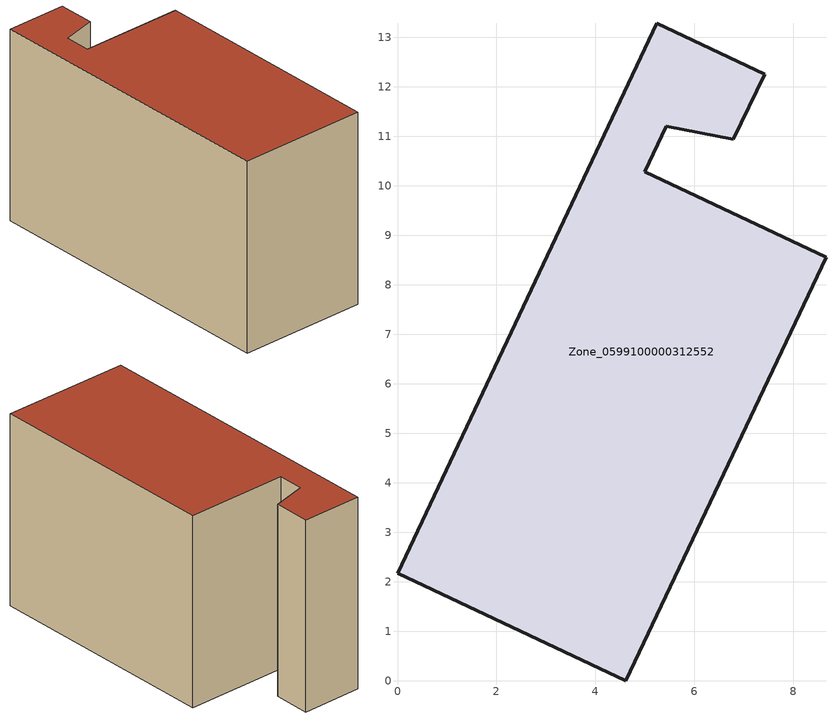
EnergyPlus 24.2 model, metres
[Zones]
Zone_0599100000312552
 floor ground (C_G): 0,2.17 5.24,13.28 7.42,12.25 6.79,10.94 5.43,11.2 5,10.28 8.66,8.55 4.61,0 z0
 wall outside (C_F): 5.24,13.28 0,2.17 4.61,0 8.66,8.55 5,10.28 5.43,11.2 6.79,10.94 7.42,12.25 5.24,13.28 z0:7.6
 roof outside (C_R): 6.79,10.94 7.42,12.25 5.24,13.28 0,2.17 4.61,0 8.66,8.55 5,10.28 5.43,11.2 z7.6
[BUILDING]
Pand.0599100000312552: North Axis=0; Terrain=City; Loads Convergence Tolerance Value=0.04; Temperature Convergence Tolerance Value=0.4; Solar Distribution=FullExterior; Maximum Number of Warmup Days=25; Minimum Number of Warmup Days=1
[Site:Location]
Rotterdam.The.Hague.AP_ZH_NLD Design_Conditions: Latitude=51.96; Longitude=4.45; Time Zone=1; Elevation=-4.5
[SITE:GROUNDTEMPERATURE:BUILDINGSURFACE]
18, 18, 18, 18, 18, 18, 18, 18, 18, 18, 18, 18
[MATERIAL] Thermal Absorptance=0.9; Solar Absorptance=0.7; Visible Absorptance=0.7
Name | Roughness | Thickness | Conductivity | Density | Specific Heat
G.TI.1975-1991 | MediumSmooth | 0.15 | 0.288461 | 540 | 1210
F.TI.1975-1991 | Rough | 0.3 | 0.230769 | 1920 | 840
R.TI.1975-1991 | MediumRough | 0.2 | 0.153846 | 1500 | 1000
[CONSTRUCTION]
C_G: G.TI.1975-1991
C_F: F.TI.1975-1991
C_R: R.TI.1975-1991
[ZONE]
Zone_0599100000312552: Type=1; Multiplier=1; Ceiling Height=Autocalculate; Volume=Autocalculate; Floor Area=autocalculate; Part of Total Floor Area=Yes
[ZONEINFILTRATION:DESIGNFLOWRATE]
Infil_Zone_0599100000312552: Zone or ZoneList or Space or SpaceList=Zone_0599100000312552; Schedule=AlwaysOn; Design Flow Rate Calculation Method=Flow/Area; Flow Rate per Floor Area=0.003; Constant Term Coefficient=1; Temperature Term Coefficient=0; Velocity Term Coefficient=0; Velocity Squared Term Coefficient=0
[HVACTEMPLATE:ZONE:IDEALLOADSAIRSYSTEM]
Zone_0599100000312552: Maximum Heating Supply Air Temperature=50; Minimum Cooling Supply Air Temperature=13; Maximum Heating Supply Air Humidity Ratio=0.0156; Minimum Cooling Supply Air Humidity Ratio=0.0077; Heating Limit=NoLimit; Cooling Limit=NoLimit; Dehumidification Control Type=ConstantSensibleHeatRatio; Cooling Sensible Heat Ratio=0.7; Dehumidification Setpoint=60; Humidification Control Type=None; Humidification Setpoint=30; Outdoor Air Method=None; Outdoor Air Flow Rate per Person=0.00944; Outdoor Air Flow Rate per Zone Floor Area=0; Outdoor Air Flow Rate per Zone=0; Demand Controlled Ventilation Type=None; Outdoor Air Economizer Type=NoEconomizer; Heat Recovery Type=None; Sensible Heat Recovery Effectiveness=0.7; Latent Heat Recovery Effectiveness=0.65
[ZONECONTROL:THERMOSTAT]
ThermostatControl_Zone_0599100000312552: Zone or ZoneList=Zone_0599100000312552; Control Type Schedule=DualSetpointControlType; Control 1=Thermostat_Zone_0599100000312552; Temperature Difference Between Cutout And Setpoint=0
[THERMOSTATSETPOINT:DUALSETPOINT]
Thermostat_Zone_0599100000312552: Heating Setpoint Temperature Schedule=HeatingSetpoint_Zone_0599100000312552; Cooling Setpoint Temperature Schedule=CoolingSetpoint_Zone_0599100000312552
[SCHEDULE:COMPACT]
HeatingSetpoint_Zone_0599100000312552: Through: 12/31, For: AllDays, Until: 24:00, 21
CoolingSetpoint_Zone_0599100000312552: Through: 12/31, For: AllDays, Until: 24:00, 24
DualSetpointControlType: Through: 12/31, For: AllDays, Until: 24:00, 4
AlwaysOn: Through: 12/31, For: AllDays, Until: 24:00, 1
